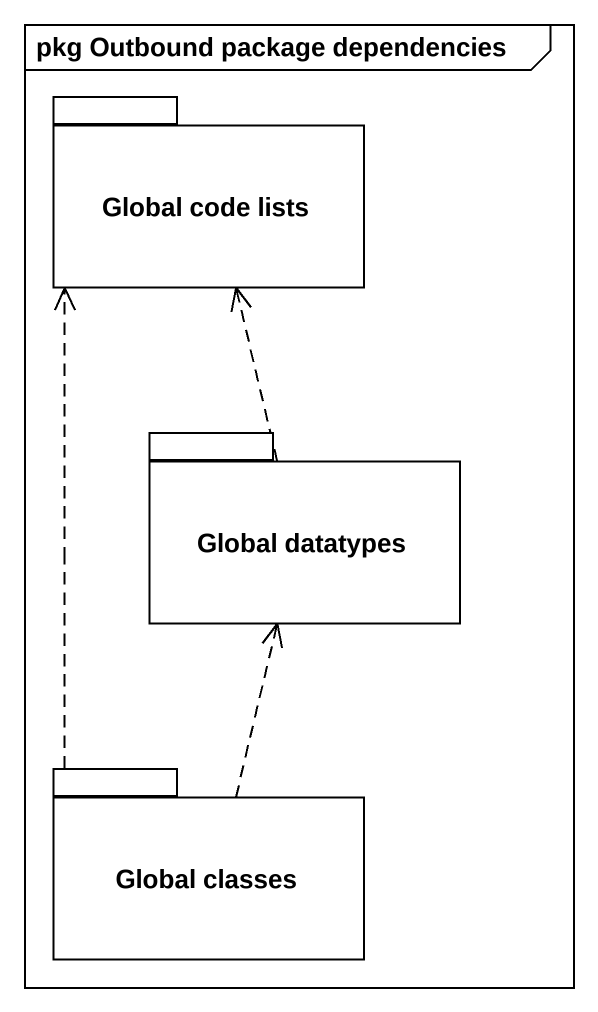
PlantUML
@startuml
mainframe pkg Outbound package dependencies
package "Global code lists" as Global_code_lists {
}
package "Global datatypes" as Global_datatypes {
}
package "Global classes" as Global_classes {
}
Global_datatypes .up.> Global_code_lists
Global_classes .up.> Global_code_lists
Global_classes .up.> Global_datatypes
@enduml
